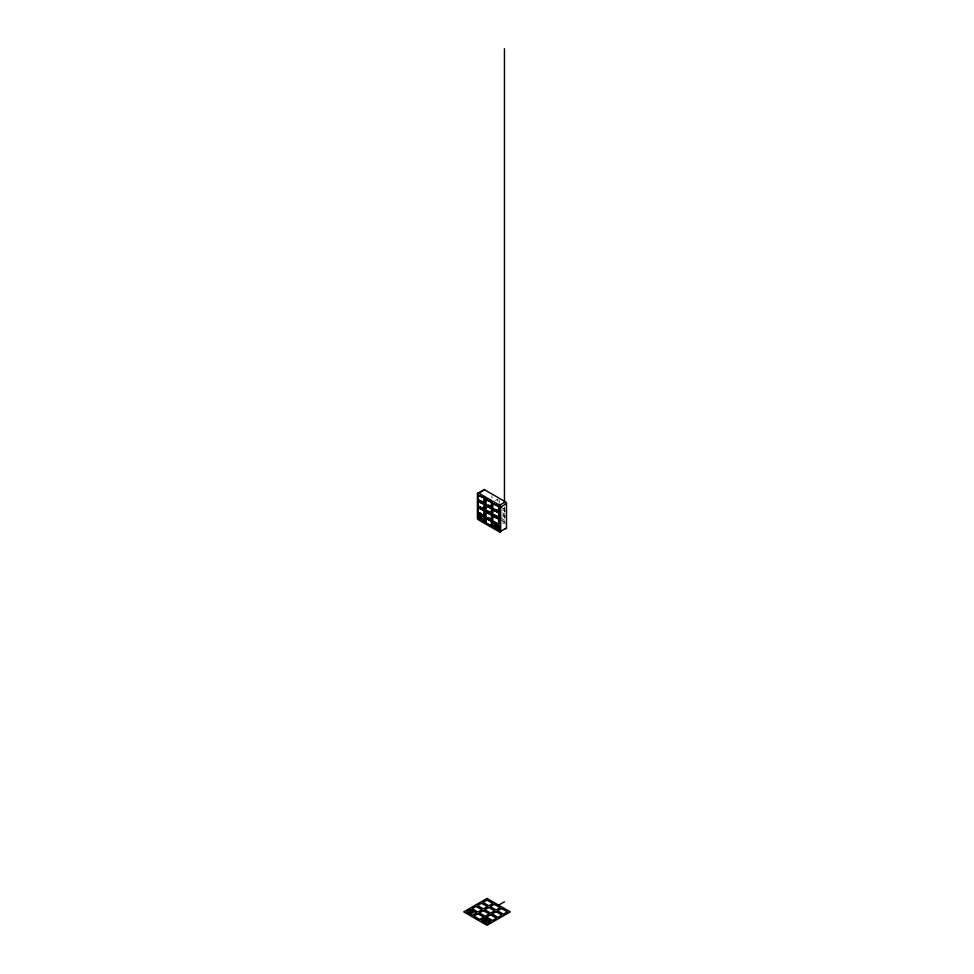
<?xml version="1.0" encoding="UTF-8"?>
<svg xmlns="http://www.w3.org/2000/svg" width="974" height="974" viewBox="0 0 974 974"><rect width="100%" height="100%" fill="white"/><g stroke="black" fill="none" stroke-linecap="round" stroke-linejoin="round"><path stroke-width="0.73" stroke-dasharray="4.87 3.65" d="M495.449 500.417L497.775 499.078L497.775 501.391M502.718 509.232L505.056 507.892M502.718 510.912L505.056 509.572L505.056 514.187L502.718 515.538M502.718 517.218L505.056 515.867L505.056 520.481L502.718 521.833M502.718 523.513L505.056 522.161L505.056 525.631M500.392 506.882L505.056 509.572M502.718 512.848L505.056 514.187M502.718 514.528L505.056 515.867M500.392 517.803L505.056 520.481M500.392 519.483L505.056 522.161M504.447 507.271L504.447 517.9M499.236 499.918L499.236 503.375M491.955 495.717L491.955 498.031"/><path stroke-width="1.46" d="M494.159 526.837L494.853 524.718M496.63 528.261L497.324 526.143M483.238 490.239A1.875 1.084 60 0 1 484.541 489.752L505.433 501.817A1.522 0.877 60 0 1 506.504 503.68L506.504 527.908L499.479 531.962L478.587 519.897A1.656 0.95 60 0 1 477.418 517.876L477.418 493.599L482.069 490.92M477.418 493.599A1.875 1.084 60 0 1 478.721 493.112L484.541 489.752M478.295 495.218L484.687 498.238L484.102 503.193L478.295 499.832L478.295 495.218L484.687 498.238M478.295 499.832L484.687 502.852M478.295 501.513L484.687 504.532L484.102 509.487L478.295 506.127L478.295 501.513L484.687 504.532M485.563 499.406L491.955 502.438L491.383 507.393L485.563 504.033L485.563 499.406L491.955 502.438M478.295 506.127L483.53 508.477M478.295 507.807L484.687 510.826L484.102 515.782L478.295 512.421L478.295 507.807L484.687 510.826M485.563 504.033L486.148 499.078M485.563 505.713L491.955 508.732L491.383 513.688L485.563 510.327L485.563 505.713L491.955 508.732M492.832 503.607L499.236 506.638L498.651 511.581L492.832 508.233L492.832 503.607L499.236 506.638M478.295 512.421L481.205 513.432M478.295 514.102L484.687 517.133L484.102 522.088L478.295 518.728L478.295 514.102L484.687 517.133M485.563 510.327L486.148 505.372M485.563 512.007L491.955 515.027L491.383 519.982L485.563 516.622L485.563 512.007L491.955 515.027M478.721 493.112L499.613 505.177L505.433 501.817M492.832 509.913L499.236 512.933L498.651 517.888L492.832 514.528L492.832 509.913L499.236 512.933M478.295 518.728L483.53 521.078M479.926 518.545L481.984 517.364M499.479 531.962A1.717 0.986 60 0 0 500.685 531.268L500.685 507.04L506.504 503.68M485.563 516.622L486.148 511.667M485.563 518.302L491.955 521.321L491.383 526.277L485.563 522.916L485.563 518.302L491.955 521.321M492.832 516.208L499.236 519.227L498.651 524.182L492.832 520.822L492.832 516.208L499.236 519.227M485.563 522.916L491.955 525.948M492.832 522.502L499.236 525.522L498.651 530.477L492.832 527.117L492.832 522.502L499.236 525.522M492.832 527.117L499.236 530.148M469.858 913.088L472.767 911.408M498.639 905.15L504.447 901.79M483.421 920.503L486.294 919.651M485.892 921.928L488.753 921.075M469.249 912.248L473.364 912.248M488.473 505.043L491.955 507.052M496.91 509.913L499.236 511.253M487.304 510.668L491.955 513.347M494.573 514.856L499.236 517.547M488.473 517.632L491.955 519.653M494.317 524.864L497.604 526.764M479.5 517.121L482.41 518.789M493.879 526.216L497.166 528.115M485.369 919.566L488.656 921.465M469.858 911.408L472.767 913.088M483.53 920.113L486.817 922.013M479.926 516.171L481.984 519.739M504.447 48.7L504.447 502.718M498.651 506.967L498.651 511.581M498.651 513.261L498.651 517.888M498.651 519.568L498.651 524.182M498.651 525.863L498.651 530.477M491.383 502.767L491.383 507.393M491.383 509.073L491.383 513.688M491.383 515.368L491.383 519.982M491.383 521.662L491.383 526.277M486.148 517.973L486.148 522.588M484.102 498.566L484.102 503.193M484.102 504.873L484.102 509.487M484.102 511.167L484.102 515.782M484.102 517.462L484.102 522.088M480.961 516.281L480.961 519.629M471.306 911.067L471.306 913.442M499.613 505.177A1.522 0.877 60 0 1 500.685 507.04M506.504 527.908A1.717 0.986 60 0 1 505.299 528.602M487 898.43L463.734 911.871L487 925.3L510.266 911.871L487 898.43M470.637 909.558L466.643 911.871L472.451 915.219L476.456 912.918L470.637 909.558M476.091 906.404L472.098 908.718L477.905 912.078L481.911 909.765L476.091 906.404M481.546 903.263L477.552 905.564L483.36 908.925L487.365 906.624L481.546 903.263M487 900.11L483.007 902.423L488.814 905.783L492.82 903.47L487 900.11M477.905 913.758L473.912 916.059L479.732 919.419L483.725 917.118L477.905 913.758M483.36 910.605L479.366 912.918L485.186 916.278L489.179 913.965L483.36 910.605M488.814 907.464L484.821 909.765L490.64 913.125L494.634 910.812L488.814 907.464M494.268 904.31L490.275 906.624L496.095 909.972L500.088 907.671L494.268 904.31M485.186 917.958L481.18 920.26L487 923.62L490.993 921.307L485.186 917.958M490.64 914.805L486.635 917.118L492.454 920.467L496.448 918.165L490.64 914.805M496.095 911.652L492.089 913.965L497.909 917.325L501.902 915.012L496.095 911.652M501.549 908.511L497.544 910.812L503.363 914.172L507.357 911.871L501.549 908.511"/></g></svg>
